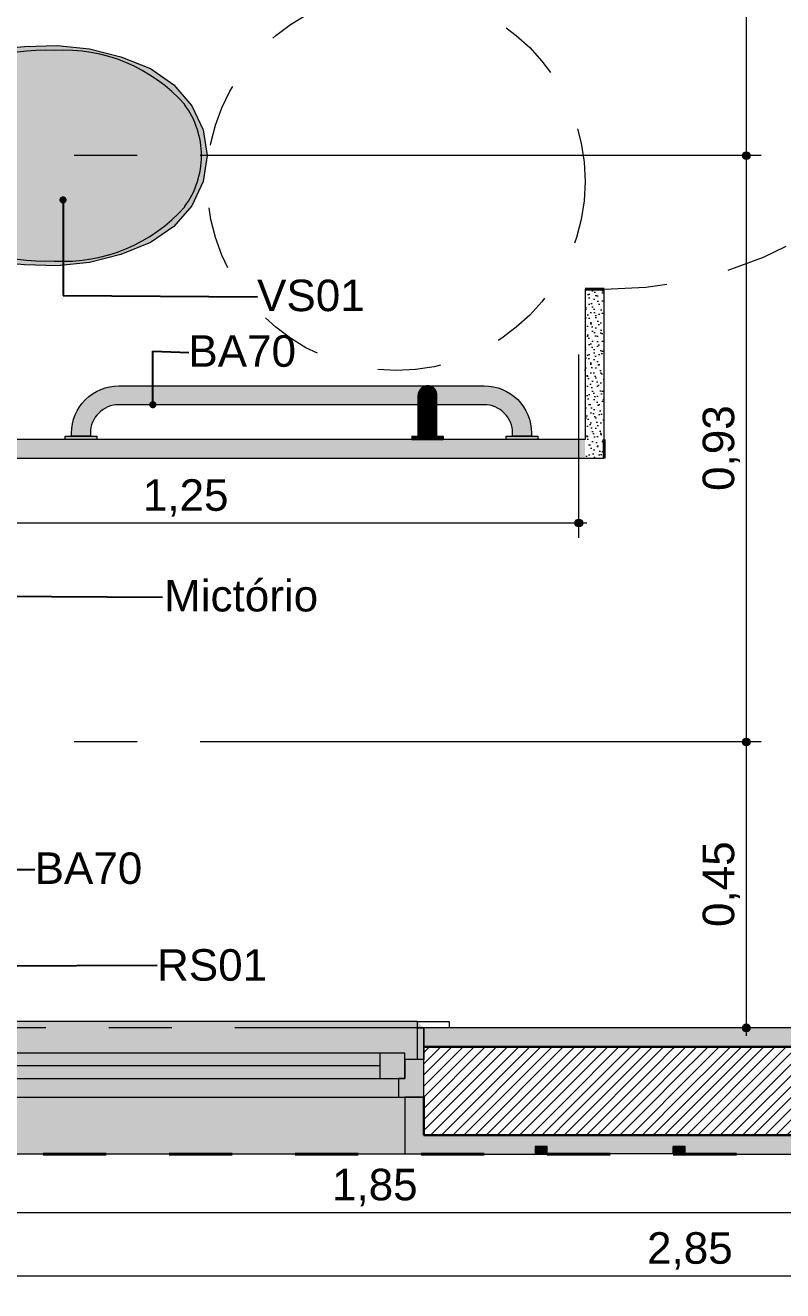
# Model space of a CAD drawing. Header units: metres. Extents: x -1.8 to 75.3, y -2 to 2.8.
# Drawn here: x 21.767 to 22.969, y -2.048 to -0.041 of the extents above; entities that cross this region are included whole.
import ezdxf

# ---------------------------------------------------------------- set-up
doc = ezdxf.new("R2010")
doc.units = ezdxf.units.M
doc.header["$MEASUREMENT"] = 0
doc.linetypes.add('Dashed', pattern=[0.035, 0.0225, -0.0125])
doc.linetypes.add('Hidden Line (2)', pattern=[0.097806, 0.070556, -0.02725])
for name, color, linetype, lineweight in [('0_Caneta_No__1', 7, 'Continuous', 40), ('NOTAS-DETALHAMENTO.EXEC_Caneta_No__1', 7, 'Continuous', 40), ('NOTAS-DETALHAMENTO.EXEC_Caneta_No__241', 7, 'Continuous', 13), ('PAREDE CONSTRUIR_Caneta_No__10', 7, 'Continuous', 5), ('PAREDE CONSTRUIR_Caneta_No__241', 7, 'Continuous', 13), ('PAREDE CONSTRUIR_Caneta_No__255', 255, 'Continuous', 0), ('PAREDE CONSTRUIR_Caneta_No__3', 7, 'Continuous', 30), ('PAREDE CONSTRUIR_Caneta_No__91', 255, 'Continuous', 0), ('PAREDE.ARQ_Caneta_No__1', 7, 'Continuous', 40), ('PAREDE.ARQ_Caneta_No__241', 7, 'Continuous', 13)]:
    doc.layers.add(name, color=color, linetype=linetype, lineweight=lineweight)
for name, color, linetype, lineweight, true_color in [('0_Caneta_No__167', 7, 'Continuous', 0, 0x0035d5), ('0_Caneta_No__25', 7, 'Continuous', 13, 0x982312), ('EIXO HIDRÁULICO - Executivo.EXEC_Caneta_No__167', 7, 'Continuous', 0, 0x0035d5), ('LOUCAS-METAIS.ARQ_Caneta_No__13', 7, 'Continuous', 0, 0xaaaaaa), ('LOUCAS-METAIS.ARQ_Caneta_No__18', 7, 'Continuous', 0, 0xdfdfdf), ('LOUCAS-METAIS.ARQ_Caneta_No__96', 7, 'Continuous', 0, 0xb6b6b6), ('PAREDE CONSTRUIR_Caneta_No__9', 7, 'Continuous', 9, 0x020202), ('PAREDE.ARQ_Caneta_No__97', 7, 'Continuous', 13, 0x6b6b6b)]:
    doc.layers.add(name, color=color, linetype=linetype, lineweight=lineweight, true_color=true_color)
doc.styles.add('GENERATED_STYLE_1', font='arial.ttf')
doc.dimstyles.new('GENERATED_STYLE__3', dxfattribs={"dimtxt": 0.05, "dimasz": 0.02375, "dimexe": 0.18, "dimexo": 0.267183, "dimgap": 0, "dimtad": 1, "dimtih": 1, "dimtoh": 1, "dimzin": 0, "dimdsep": 46, "dimtxsty": 'GENERATED_STYLE_1', "dimblk": 'ARROWHEAD_11', "dimblk1": 'ARROWHEAD_11', "dimblk2": 'ARROWHEAD_11', "dimcen": 0.09, "dimclrd": 256, "dimclre": 256, "dimclrt": 256, "dimadec": 0, "dimazin": 0, "dimtfac": 1, "dimtdec": 4, "dimtmove": 0, "dimatfit": 3, "dimfxl": 0, "dimtolj": 1, "dimtzin": 0, "dimarcsym": 0})
doc.dimstyles.new('GENERATED_STYLE__4', dxfattribs={"dimtxt": 0.18, "dimasz": 0.0228, "dimexe": 0.18, "dimexo": 0.0625, "dimgap": 0, "dimtad": 0, "dimtih": 1, "dimtoh": 1, "dimdec": 4, "dimzin": 0, "dimdsep": 46, "dimcen": 0.09, "dimadec": 0, "dimazin": 0, "dimtfac": 1, "dimtdec": 4, "dimtmove": 0, "dimatfit": 3, "dimldrblk": 'ARROWHEAD_11', "dimfxl": 0, "dimtolj": 1, "dimtzin": 0, "dimarcsym": 0})
doc.dimstyles.new('GENERATED_STYLE__5', dxfattribs={"dimtxt": 0.05, "dimasz": 0.02375, "dimexe": 0.18, "dimexo": 0.803388, "dimgap": 0, "dimtad": 1, "dimzin": 0, "dimdsep": 46, "dimtxsty": 'GENERATED_STYLE_1', "dimblk": 'ARROWHEAD_11', "dimblk1": 'ARROWHEAD_11', "dimblk2": 'ARROWHEAD_11', "dimcen": 0.09, "dimclrd": 256, "dimclre": 256, "dimclrt": 256, "dimadec": 0, "dimazin": 0, "dimtfac": 1, "dimtdec": 4, "dimtmove": 0, "dimatfit": 3, "dimfxl": 0, "dimtolj": 1, "dimtzin": 0, "dimarcsym": 0})
pattern_1 = [(45, (22.770084, 0.220536), (-0.008838835, 0.008838835), [])]
pattern_2 = [(45, (22.770084, 0.245536), (-0.00795495, 0.00795495), [0, -0.0075, 0, -0.01125]), (110, (22.795084, 0.245536), (0.01057154, 0.00384773), [0, -0.0055, 0, -0.0095])]

# ---------------------------------------------------------------- blocks, each defined once
blk = doc.blocks.new('*D113', base_point=(22.7701, 0.2205))
at = {"layer": '0_Caneta_No__25', "linetype": 'Continuous', "lineweight": 13, "true_color": 0x982312}
for points in [[(21.3888, -1.9242), (21.3893, -1.9266), (21.3906, -1.9286), (21.3927, -1.9299), (21.3951, -1.9304), (21.3974, -1.9299), (21.3995, -1.9286), (21.4008, -1.9266), (21.4013, -1.9242), (21.4008, -1.9218), (21.3995, -1.9198), (21.3974, -1.9184), (21.3951, -1.9179), (21.3927, -1.9184), (21.3906, -1.9198), (21.3893, -1.9218)], [(23.2389, -1.9242), (23.2394, -1.9266), (23.2408, -1.9286), (23.2428, -1.9299), (23.2452, -1.9304), (23.2476, -1.9299), (23.2496, -1.9286), (23.251, -1.9266), (23.2514, -1.9242), (23.251, -1.9218), (23.2496, -1.9198), (23.2476, -1.9184), (23.2452, -1.9179), (23.2428, -1.9184), (23.2408, -1.9198), (23.2394, -1.9218)]]:
    blk.add_hatch(color=24, dxfattribs=at).paths.add_polyline_path(points)
at = {"layer": '0_Caneta_No__25', "color": 24, "linetype": 'Continuous', "lineweight": 13, "true_color": 0x982312}
for p, q in [((21.3951, -1.9179), (21.3951, -1.657)), ((23.2452, -1.9179), (23.2452, -1.657)), ((21.3826, -1.9242), (21.3888, -1.9242)), ((21.4013, -1.9242), (23.2389, -1.9242)), ((21.3951, -1.9476), (21.3951, -1.9304)), ((23.2452, -1.9476), (23.2452, -1.9304))]:
    blk.add_line(p, q, dxfattribs=at)
blk.add_circle((21.3951, -1.9242), 0.00625, dxfattribs=at)
at = {"layer": '0_Caneta_No__25', "color": 24, "lineweight": 13, "true_color": 0x982312, "insert": (22.2534, -1.9142), "char_height": 0.05, "attachment_point": 7, "style": 'GENERATED_STYLE_1'}
blk.add_mtext('\\A1;{\\pql;\\fArial|b0|i0|c0|p0;\\W1.000000;1,85}', dxfattribs=at)
blk = doc.blocks.new('ARROWHEAD_11')
at = {"color": 0, "linetype": 'Continuous', "lineweight": 0}
blk.add_line((0, 0), (-1, 0), dxfattribs=at)
at = {"color": 0, "linetype": 'Continuous', "lineweight": 0, "const_width": 0.25, "flags": 128}
blk.add_lwpolyline([(-0.125, 0, 1), (0.125, 0, 1)], format="xyb", close=True, dxfattribs=at)
blk = doc.blocks.new('*D116', base_point=(22.7701, 0.2205))
at = {"layer": '0_Caneta_No__25', "linetype": 'Continuous', "lineweight": 13, "true_color": 0x982312}
for points in [[(21.3888, -2.0248), (21.3893, -2.0272), (21.3906, -2.0292), (21.3927, -2.0306), (21.3951, -2.0311), (21.3974, -2.0306), (21.3995, -2.0292), (21.4008, -2.0272), (21.4013, -2.0248), (21.4008, -2.0224), (21.3995, -2.0204), (21.3974, -2.019), (21.3951, -2.0186), (21.3927, -2.019), (21.3906, -2.0204), (21.3893, -2.0224)], [(24.2389, -2.0248), (24.2393, -2.0272), (24.2407, -2.0292), (24.2427, -2.0306), (24.2451, -2.0311), (24.2475, -2.0306), (24.2495, -2.0292), (24.2509, -2.0272), (24.2514, -2.0248), (24.2509, -2.0224), (24.2495, -2.0204), (24.2475, -2.019), (24.2451, -2.0186), (24.2427, -2.019), (24.2407, -2.0204), (24.2393, -2.0224)]]:
    blk.add_hatch(color=24, dxfattribs=at).paths.add_polyline_path(points)
at = {"layer": '0_Caneta_No__25', "color": 24, "linetype": 'Continuous', "lineweight": 13, "true_color": 0x982312}
for p, q in [((21.3951, -2.0186), (21.3951, -1.7576)), ((24.2451, -2.0186), (24.2451, -1.7576)), ((21.3826, -2.0248), (21.3888, -2.0248)), ((21.4013, -2.0248), (24.2389, -2.0248)), ((24.2514, -2.0248), (24.2576, -2.0248)), ((21.3951, -2.0482), (21.3951, -2.0311)), ((24.2451, -2.0482), (24.2451, -2.0311))]:
    blk.add_line(p, q, dxfattribs=at)
for centre in [(21.3951, -2.0248), (24.2451, -2.0248)]:
    blk.add_circle(centre, 0.00625, dxfattribs=at)
at = {"layer": '0_Caneta_No__25', "color": 24, "lineweight": 13, "true_color": 0x982312, "insert": (22.7534, -2.0148), "char_height": 0.05, "attachment_point": 7, "style": 'GENERATED_STYLE_1'}
blk.add_mtext('\\A1;{\\pql;\\fArial|b0|i0|c0|p0;\\W1.000000;2,85}', dxfattribs=at)
blk = doc.blocks.new('*D117', base_point=(22.7701, 0.2205))
at = {"layer": '0_Caneta_No__25', "linetype": 'Continuous', "lineweight": 13, "true_color": 0x982312}
for points in [[(21.3888, -0.8305), (21.3893, -0.8329), (21.3906, -0.8349), (21.3927, -0.8363), (21.3951, -0.8368), (21.3974, -0.8363), (21.3995, -0.8349), (21.4008, -0.8329), (21.4013, -0.8305), (21.4008, -0.8281), (21.3995, -0.8261), (21.3974, -0.8248), (21.3951, -0.8243), (21.3927, -0.8248), (21.3906, -0.8261), (21.3893, -0.8281)], [(22.6388, -0.8305), (22.6393, -0.8329), (22.6406, -0.8349), (22.6427, -0.8363), (22.6451, -0.8368), (22.6474, -0.8363), (22.6495, -0.8349), (22.6508, -0.8329), (22.6513, -0.8305), (22.6508, -0.8281), (22.6495, -0.8261), (22.6474, -0.8248), (22.6451, -0.8243), (22.6427, -0.8248), (22.6406, -0.8261), (22.6393, -0.8281)]]:
    blk.add_hatch(color=24, dxfattribs=at).paths.add_polyline_path(points)
at = {"layer": '0_Caneta_No__25', "color": 24, "linetype": 'Continuous', "lineweight": 13, "true_color": 0x982312}
for p, q in [((21.3951, -0.8243), (21.3951, -0.5633)), ((22.6451, -0.8243), (22.6451, -0.5633)), ((21.3826, -0.8305), (21.3888, -0.8305)), ((21.3951, -0.854), (21.3951, -0.8368)), ((21.4013, -0.8305), (22.6388, -0.8305)), ((22.6451, -0.854), (22.6451, -0.8368)), ((22.6513, -0.8305), (22.6576, -0.8305))]:
    blk.add_line(p, q, dxfattribs=at)
for centre in [(21.3951, -0.8305), (22.6451, -0.8305)]:
    blk.add_circle(centre, 0.00625, dxfattribs=at)
at = {"layer": '0_Caneta_No__25', "color": 24, "lineweight": 13, "true_color": 0x982312, "insert": (21.9533, -0.8205), "char_height": 0.05, "attachment_point": 7, "style": 'GENERATED_STYLE_1'}
blk.add_mtext('\\A1;{\\pql;\\fArial|b0|i0|c0|p0;\\W1.000000;1,25}', dxfattribs=at)
blk = doc.blocks.new('*D121', base_point=(22.7701, 0.2205))
at = {"layer": '0_Caneta_No__167', "linetype": 'Continuous', "lineweight": 0, "true_color": 0x0035d5}
for points in [[(22.9047, -1.1779), (22.9052, -1.1803), (22.9065, -1.1823), (22.9086, -1.1837), (22.911, -1.1842), (22.9133, -1.1837), (22.9154, -1.1823), (22.9167, -1.1803), (22.9172, -1.1779), (22.9167, -1.1755), (22.9154, -1.1735), (22.9133, -1.1721), (22.911, -1.1717), (22.9086, -1.1721), (22.9065, -1.1735), (22.9052, -1.1755)], [(22.9047, -1.6315), (22.9052, -1.6339), (22.9065, -1.6359), (22.9086, -1.6373), (22.911, -1.6377), (22.9133, -1.6373), (22.9154, -1.6359), (22.9167, -1.6339), (22.9172, -1.6315), (22.9167, -1.6291), (22.9154, -1.6271), (22.9133, -1.6257), (22.911, -1.6252), (22.9086, -1.6257), (22.9065, -1.6271), (22.9052, -1.6291)]]:
    blk.add_hatch(color=162, dxfattribs=at).paths.add_polyline_path(points)
at = {"layer": '0_Caneta_No__167', "color": 162, "linetype": 'Continuous', "lineweight": 0, "true_color": 0x0035d5}
for p, q in [((22.911, -1.6252), (22.911, -1.1842)), ((22.9047, -1.6315), (22.1076, -1.6315)), ((22.911, -1.644), (22.911, -1.6377)), ((22.9344, -1.6315), (22.9172, -1.6315))]:
    blk.add_line(p, q, dxfattribs=at)
blk.add_circle((22.911, -1.6315), 0.00625, dxfattribs=at)
at = {"layer": '0_Caneta_No__167', "color": 162, "lineweight": 0, "true_color": 0x0035d5, "insert": (22.901, -1.4714), "char_height": 0.05, "attachment_point": 7, "rotation": 90, "style": 'GENERATED_STYLE_1'}
blk.add_mtext('\\A1;{\\pql;\\fArial|b0|i0|c0|p0;\\W1.000000;0,45}', dxfattribs=at)
blk = doc.blocks.new('*D122', base_point=(22.7701, 0.2205))
at = {"layer": '0_Caneta_No__167', "linetype": 'Continuous', "lineweight": 0, "true_color": 0x0035d5}
for points in [[(22.9047, -0.2479), (22.9052, -0.2503), (22.9065, -0.2523), (22.9086, -0.2537), (22.911, -0.2542), (22.9133, -0.2537), (22.9154, -0.2523), (22.9167, -0.2503), (22.9172, -0.2479), (22.9167, -0.2455), (22.9154, -0.2435), (22.9133, -0.2421), (22.911, -0.2417), (22.9086, -0.2421), (22.9065, -0.2435), (22.9052, -0.2455)], [(22.9047, -1.1779), (22.9052, -1.1803), (22.9065, -1.1823), (22.9086, -1.1837), (22.911, -1.1842), (22.9133, -1.1837), (22.9154, -1.1823), (22.9167, -1.1803), (22.9172, -1.1779), (22.9167, -1.1755), (22.9154, -1.1735), (22.9133, -1.1721), (22.911, -1.1717), (22.9086, -1.1721), (22.9065, -1.1735), (22.9052, -1.1755)]]:
    blk.add_hatch(color=162, dxfattribs=at).paths.add_polyline_path(points)
at = {"layer": '0_Caneta_No__167', "color": 162, "linetype": 'Continuous', "lineweight": 0, "true_color": 0x0035d5}
for p, q in [((22.9047, -0.2479), (22.1076, -0.2479)), ((22.911, -1.1717), (22.911, -0.2542)), ((22.9344, -0.2479), (22.9172, -0.2479)), ((22.9047, -1.1779), (22.1076, -1.1779)), ((22.9344, -1.1779), (22.9172, -1.1779))]:
    blk.add_line(p, q, dxfattribs=at)
for centre in [(22.911, -0.2479), (22.911, -1.1779)]:
    blk.add_circle(centre, 0.00625, dxfattribs=at)
at = {"layer": '0_Caneta_No__167', "color": 162, "lineweight": 0, "true_color": 0x0035d5, "insert": (22.901, -0.7797), "char_height": 0.05, "attachment_point": 7, "rotation": 90, "style": 'GENERATED_STYLE_1'}
blk.add_mtext('\\A1;{\\pql;\\fArial|b0|i0|c0|p0;\\W1.000000;0,93}', dxfattribs=at)
blk = doc.blocks.new('*D123', base_point=(22.7701, 0.2205))
at = {"layer": '0_Caneta_No__167', "linetype": 'Continuous', "lineweight": 0, "true_color": 0x0035d5}
for points in [[(22.9047, 0.6821), (22.9052, 0.6797), (22.9065, 0.6777), (22.9086, 0.6763), (22.911, 0.6758), (22.9133, 0.6763), (22.9154, 0.6777), (22.9167, 0.6797), (22.9172, 0.6821), (22.9167, 0.6845), (22.9154, 0.6865), (22.9133, 0.6879), (22.911, 0.6883), (22.9086, 0.6879), (22.9065, 0.6865), (22.9052, 0.6845)], [(22.9047, -0.2479), (22.9052, -0.2503), (22.9065, -0.2523), (22.9086, -0.2537), (22.911, -0.2542), (22.9133, -0.2537), (22.9154, -0.2523), (22.9167, -0.2503), (22.9172, -0.2479), (22.9167, -0.2455), (22.9154, -0.2435), (22.9133, -0.2421), (22.911, -0.2417), (22.9086, -0.2421), (22.9065, -0.2435), (22.9052, -0.2455)]]:
    blk.add_hatch(color=162, dxfattribs=at).paths.add_polyline_path(points)
at = {"layer": '0_Caneta_No__167', "color": 162, "linetype": 'Continuous', "lineweight": 0, "true_color": 0x0035d5}
for p, q in [((22.9047, 0.6821), (22.1076, 0.6821)), ((22.911, -0.2417), (22.911, 0.6758)), ((22.9344, 0.6821), (22.9172, 0.6821)), ((22.9047, -0.2479), (22.1076, -0.2479)), ((22.9344, -0.2479), (22.9172, -0.2479))]:
    blk.add_line(p, q, dxfattribs=at)
for centre in [(22.911, 0.6821), (22.911, -0.2479)]:
    blk.add_circle(centre, 0.00625, dxfattribs=at)
at = {"layer": '0_Caneta_No__167', "color": 162, "lineweight": 0, "true_color": 0x0035d5, "insert": (22.901, 0.1503), "char_height": 0.05, "attachment_point": 7, "rotation": 90, "style": 'GENERATED_STYLE_1'}
blk.add_mtext('\\A1;{\\pql;\\fArial|b0|i0|c0|p0;\\W1.000000;0,93}', dxfattribs=at)

msp = doc.modelspace()

# ---------------------------------------------------------------- hatches: boundary and pattern name
at = {"layer": 'LOUCAS-METAIS.ARQ_Caneta_No__18', "linetype": 'Continuous', "lineweight": 0, "true_color": 0xdfdfdf}
for points in [[(21.8685, -0.0785), (21.8171, -0.073), (21.7654, -0.0746), (21.4151, -0.1069), (21.4151, -0.3889), (21.7654, -0.4213), (21.8171, -0.4228), (21.8685, -0.4173), (21.9182, -0.4049), (21.9652, -0.3859), (22.0024, -0.3603), (22.0309, -0.3273), (22.0488, -0.289), (22.0551, -0.2479), (22.0488, -0.2069), (22.0309, -0.1686), (22.0024, -0.1355), (21.9652, -0.1099), (21.9182, -0.0909)], [(21.8401, -0.6929), (21.8701, -0.6929), (21.8701, -0.6879, -0.414214), (21.9151, -0.6429), (22.4951, -0.6429, -0.414214), (22.5401, -0.6879), (22.5401, -0.6929), (22.5701, -0.6929), (22.5701, -0.6879, 0.414214), (22.4951, -0.6129), (21.9151, -0.6129, 0.414214), (21.8401, -0.6879)], [(22.391, -0.6226), (22.391, -0.6242), (22.3922, -0.6219), (22.3922, -0.6202)], [(22.391, -0.629), (22.3922, -0.6269), (22.3922, -0.6219), (22.391, -0.6242)], [(22.3937, -0.6198), (22.3937, -0.6181), (22.3922, -0.6202), (22.3922, -0.6219)], [(22.3922, -0.6269), (22.3937, -0.625), (22.3937, -0.6198), (22.3922, -0.6219)], [(22.3956, -0.618), (22.3956, -0.6163), (22.3937, -0.6181), (22.3937, -0.6198)], [(22.3937, -0.625), (22.3956, -0.6233), (22.3956, -0.618), (22.3937, -0.6198)], [(22.3956, -0.618), (22.3978, -0.6166), (22.3978, -0.6149), (22.3956, -0.6163)], [(22.3956, -0.6233), (22.3978, -0.622), (22.3978, -0.6166), (22.3956, -0.618)], [(22.3956, -0.6319), (22.3978, -0.6307), (22.3978, -0.622), (22.3956, -0.6233)], [(22.4002, -0.6156), (22.4002, -0.6138), (22.3978, -0.6149), (22.3978, -0.6166)], [(22.3978, -0.6166), (22.3978, -0.622), (22.4002, -0.6211), (22.4002, -0.6156)], [(22.3978, -0.622), (22.3978, -0.6307), (22.4002, -0.6299), (22.4002, -0.6211)], [(22.4027, -0.6149), (22.4027, -0.6132), (22.4002, -0.6138), (22.4002, -0.6156)], [(22.4002, -0.6156), (22.4002, -0.6211), (22.4027, -0.6205), (22.4027, -0.6149)], [(22.4002, -0.6211), (22.4002, -0.6299), (22.4027, -0.6294), (22.4027, -0.6205)], [(22.4053, -0.6148), (22.4053, -0.613), (22.4027, -0.6132), (22.4027, -0.6149)], [(22.4027, -0.6149), (22.4027, -0.6205), (22.4053, -0.6203), (22.4053, -0.6148)], [(22.4027, -0.6205), (22.4027, -0.6294), (22.4053, -0.6293), (22.4053, -0.6203)], [(22.4079, -0.615), (22.4079, -0.6132), (22.4053, -0.613), (22.4053, -0.6148)], [(22.4053, -0.6203), (22.4079, -0.6206), (22.4079, -0.615), (22.4053, -0.6148)], [(22.4053, -0.6293), (22.4079, -0.6295), (22.4079, -0.6206), (22.4053, -0.6203)], [(22.4079, -0.615), (22.4104, -0.6157), (22.4104, -0.614), (22.4079, -0.6132)], [(22.4079, -0.6206), (22.4104, -0.6212), (22.4104, -0.6157), (22.4079, -0.615)], [(22.4079, -0.6295), (22.4104, -0.63), (22.4104, -0.6212), (22.4079, -0.6206)], [(22.4128, -0.6169), (22.4128, -0.6151), (22.4104, -0.614), (22.4104, -0.6157)], [(22.4104, -0.6157), (22.4104, -0.6212), (22.4128, -0.6223), (22.4128, -0.6169)], [(22.4104, -0.63), (22.4128, -0.6309), (22.4128, -0.6223), (22.4104, -0.6212)], [(22.4149, -0.6184), (22.4149, -0.6167), (22.4128, -0.6151), (22.4128, -0.6169)], [(22.4128, -0.6169), (22.4128, -0.6223), (22.4149, -0.6237), (22.4149, -0.6184)], [(22.4149, -0.6167), (22.4149, -0.6184), (22.4167, -0.6202), (22.4167, -0.6185)], [(22.4149, -0.6237), (22.4167, -0.6254), (22.4167, -0.6202), (22.4149, -0.6184)], [(22.4182, -0.6223), (22.4182, -0.6207), (22.4167, -0.6185), (22.4167, -0.6202)], [(22.4167, -0.6202), (22.4167, -0.6254), (22.4182, -0.6273), (22.4182, -0.6223)], [(22.4192, -0.6247), (22.4192, -0.6231), (22.4182, -0.6207), (22.4182, -0.6223)], [(22.3903, -0.6267), (22.3903, -0.6251), (22.3901, -0.6277), (22.3901, -0.6292)], [(22.3901, -0.6292), (22.3901, -0.6337), (22.3903, -0.6313), (22.3903, -0.6267)], [(22.3903, -0.6388), (22.3903, -0.6313), (22.3901, -0.6337), (22.3901, -0.6409)], [(22.3903, -0.6488), (22.3903, -0.6388), (22.3901, -0.6409), (22.3901, -0.6504)], [(22.391, -0.6242), (22.391, -0.6226), (22.3903, -0.6251), (22.3903, -0.6267)], [(22.3903, -0.6313), (22.391, -0.629), (22.391, -0.6242), (22.3903, -0.6267)], [(22.3903, -0.6388), (22.391, -0.6368), (22.391, -0.629), (22.3903, -0.6313)], [(22.391, -0.6472), (22.391, -0.6368), (22.3903, -0.6388), (22.3903, -0.6488)], [(22.391, -0.6368), (22.3922, -0.635), (22.3922, -0.6269), (22.391, -0.629)], [(22.391, -0.6472), (22.3922, -0.6457), (22.3922, -0.635), (22.391, -0.6368)], [(22.3922, -0.6269), (22.3922, -0.635), (22.3937, -0.6333), (22.3937, -0.625)], [(22.3922, -0.6457), (22.3937, -0.6444), (22.3937, -0.6333), (22.3922, -0.635)], [(22.3937, -0.6333), (22.3956, -0.6319), (22.3956, -0.6233), (22.3937, -0.625)], [(22.3937, -0.6333), (22.3937, -0.6444), (22.3956, -0.6433), (22.3956, -0.6319)], [(22.3956, -0.6433), (22.3978, -0.6423), (22.3978, -0.6307), (22.3956, -0.6319)], [(22.3978, -0.6423), (22.4002, -0.6417), (22.4002, -0.6299), (22.3978, -0.6307)], [(22.3978, -0.6562), (22.4002, -0.6557), (22.4002, -0.6417), (22.3978, -0.6423)], [(22.4002, -0.6417), (22.4027, -0.6413), (22.4027, -0.6294), (22.4002, -0.6299)], [(22.4002, -0.6417), (22.4002, -0.6557), (22.4027, -0.6555), (22.4027, -0.6413)], [(22.4027, -0.6294), (22.4027, -0.6413), (22.4053, -0.6412), (22.4053, -0.6293)], [(22.4027, -0.6555), (22.4053, -0.6554), (22.4053, -0.6412), (22.4027, -0.6413)], [(22.4053, -0.6293), (22.4053, -0.6412), (22.4079, -0.6413), (22.4079, -0.6295)], [(22.4053, -0.6554), (22.4079, -0.6555), (22.4079, -0.6413), (22.4053, -0.6412)], [(22.4079, -0.6413), (22.4104, -0.6418), (22.4104, -0.63), (22.4079, -0.6295)], [(22.4079, -0.6555), (22.4104, -0.6558), (22.4104, -0.6418), (22.4079, -0.6413)], [(22.4104, -0.6418), (22.4128, -0.6425), (22.4128, -0.6309), (22.4104, -0.63)], [(22.4104, -0.6558), (22.4128, -0.6563), (22.4128, -0.6425), (22.4104, -0.6418)], [(22.4128, -0.6223), (22.4128, -0.6309), (22.4149, -0.6322), (22.4149, -0.6237)], [(22.4128, -0.6425), (22.4149, -0.6435), (22.4149, -0.6322), (22.4128, -0.6309)], [(22.4149, -0.6322), (22.4167, -0.6336), (22.4167, -0.6254), (22.4149, -0.6237)], [(22.4149, -0.6322), (22.4149, -0.6435), (22.4167, -0.6446), (22.4167, -0.6336)], [(22.4167, -0.6254), (22.4167, -0.6336), (22.4182, -0.6353), (22.4182, -0.6273)], [(22.4167, -0.6446), (22.4182, -0.646), (22.4182, -0.6353), (22.4167, -0.6336)], [(22.4182, -0.6273), (22.4192, -0.6295), (22.4192, -0.6247), (22.4182, -0.6223)], [(22.4182, -0.6353), (22.4192, -0.6372), (22.4192, -0.6295), (22.4182, -0.6273)], [(22.4182, -0.6353), (22.4182, -0.646), (22.4192, -0.6475), (22.4192, -0.6372)], [(22.4192, -0.6231), (22.4192, -0.6247), (22.4199, -0.6272), (22.4199, -0.6256)], [(22.4192, -0.6295), (22.4199, -0.6318), (22.4199, -0.6272), (22.4192, -0.6247)], [(22.4192, -0.6372), (22.4199, -0.6392), (22.4199, -0.6318), (22.4192, -0.6295)], [(22.4192, -0.6475), (22.4199, -0.6491), (22.4199, -0.6392), (22.4192, -0.6372)], [(22.42, -0.6297), (22.42, -0.6282), (22.4199, -0.6256), (22.4199, -0.6272)], [(22.4199, -0.6318), (22.42, -0.6342), (22.42, -0.6297), (22.4199, -0.6272)], [(22.42, -0.6413), (22.42, -0.6342), (22.4199, -0.6318), (22.4199, -0.6392)], [(22.42, -0.6507), (22.42, -0.6413), (22.4199, -0.6392), (22.4199, -0.6491)], [(22.3901, -0.6504), (22.3901, -0.6618), (22.3903, -0.6607), (22.3903, -0.6488)], [(22.3903, -0.674), (22.3903, -0.6607), (22.3901, -0.6618), (22.3901, -0.6746)], [(22.391, -0.6596), (22.391, -0.6472), (22.3903, -0.6488), (22.3903, -0.6607)], [(22.3903, -0.674), (22.391, -0.6734), (22.391, -0.6596), (22.3903, -0.6607)], [(22.391, -0.6472), (22.391, -0.6596), (22.3922, -0.6586), (22.3922, -0.6457)], [(22.391, -0.6734), (22.3922, -0.6729), (22.3922, -0.6586), (22.391, -0.6596)], [(22.3922, -0.6586), (22.3937, -0.6576), (22.3937, -0.6444), (22.3922, -0.6457)], [(22.3922, -0.6729), (22.3937, -0.6724), (22.3937, -0.6576), (22.3922, -0.6586)], [(22.3937, -0.6576), (22.3956, -0.6569), (22.3956, -0.6433), (22.3937, -0.6444)], [(22.3956, -0.672), (22.3956, -0.6569), (22.3937, -0.6576), (22.3937, -0.6724)], [(22.3956, -0.6569), (22.3978, -0.6562), (22.3978, -0.6423), (22.3956, -0.6433)], [(22.3956, -0.6569), (22.3956, -0.672), (22.3978, -0.6717), (22.3978, -0.6562)], [(22.4002, -0.6714), (22.4002, -0.6557), (22.3978, -0.6562), (22.3978, -0.6717)], [(22.4027, -0.6713), (22.4027, -0.6555), (22.4002, -0.6557), (22.4002, -0.6714)], [(22.4053, -0.6713), (22.4053, -0.6554), (22.4027, -0.6555), (22.4027, -0.6713)], [(22.4079, -0.6713), (22.4079, -0.6555), (22.4053, -0.6554), (22.4053, -0.6713)], [(22.4079, -0.6555), (22.4079, -0.6713), (22.4104, -0.6715), (22.4104, -0.6558)], [(22.4128, -0.6717), (22.4128, -0.6563), (22.4104, -0.6558), (22.4104, -0.6715)], [(22.4128, -0.6563), (22.4149, -0.657), (22.4149, -0.6435), (22.4128, -0.6425)], [(22.4149, -0.6721), (22.4149, -0.657), (22.4128, -0.6563), (22.4128, -0.6717)], [(22.4149, -0.657), (22.4167, -0.6578), (22.4167, -0.6446), (22.4149, -0.6435)], [(22.4149, -0.6721), (22.4167, -0.6725), (22.4167, -0.6578), (22.4149, -0.657)], [(22.4167, -0.6578), (22.4182, -0.6588), (22.4182, -0.646), (22.4167, -0.6446)], [(22.4167, -0.6725), (22.4182, -0.673), (22.4182, -0.6588), (22.4167, -0.6578)], [(22.4192, -0.6598), (22.4192, -0.6475), (22.4182, -0.646), (22.4182, -0.6588)], [(22.4182, -0.673), (22.4192, -0.6735), (22.4192, -0.6598), (22.4182, -0.6588)], [(22.4192, -0.6475), (22.4192, -0.6598), (22.4199, -0.6609), (22.4199, -0.6491)], [(22.4192, -0.6735), (22.4199, -0.6741), (22.4199, -0.6609), (22.4192, -0.6598)], [(22.4199, -0.6609), (22.42, -0.6621), (22.42, -0.6507), (22.4199, -0.6491)], [(22.42, -0.6747), (22.42, -0.6621), (22.4199, -0.6609), (22.4199, -0.6741)], [(22.3901, -0.688), (22.3903, -0.6878), (22.3903, -0.674), (22.3901, -0.6746)], [(22.3903, -0.6878), (22.391, -0.6877), (22.391, -0.6734), (22.3903, -0.674)], [(22.391, -0.6734), (22.391, -0.6877), (22.3922, -0.6875), (22.3922, -0.6729)], [(22.3937, -0.6874), (22.3937, -0.6724), (22.3922, -0.6729), (22.3922, -0.6875)], [(22.3956, -0.6873), (22.3956, -0.672), (22.3937, -0.6724), (22.3937, -0.6874)], [(22.3956, -0.6873), (22.3978, -0.6872), (22.3978, -0.6717), (22.3956, -0.672)], [(22.4002, -0.6872), (22.4002, -0.6714), (22.3978, -0.6717), (22.3978, -0.6872)], [(22.4027, -0.6871), (22.4027, -0.6713), (22.4002, -0.6714), (22.4002, -0.6872)], [(22.4053, -0.6871), (22.4053, -0.6713), (22.4027, -0.6713), (22.4027, -0.6871)], [(22.4079, -0.6871), (22.4079, -0.6713), (22.4053, -0.6713), (22.4053, -0.6871)], [(22.4079, -0.6713), (22.4079, -0.6871), (22.4104, -0.6872), (22.4104, -0.6715)], [(22.4128, -0.6873), (22.4128, -0.6717), (22.4104, -0.6715), (22.4104, -0.6872)], [(22.4149, -0.6873), (22.4149, -0.6721), (22.4128, -0.6717), (22.4128, -0.6873)], [(22.4149, -0.6873), (22.4167, -0.6874), (22.4167, -0.6725), (22.4149, -0.6721)], [(22.4182, -0.6876), (22.4182, -0.673), (22.4167, -0.6725), (22.4167, -0.6874)], [(22.4192, -0.6877), (22.4192, -0.6735), (22.4182, -0.673), (22.4182, -0.6876)], [(22.4192, -0.6877), (22.4199, -0.6878), (22.4199, -0.6741), (22.4192, -0.6735)], [(22.4199, -0.6878), (22.42, -0.688), (22.42, -0.6747), (22.4199, -0.6741)], [(21.8301, -0.6979), (21.8801, -0.6979), (21.8801, -0.6929), (21.8301, -0.6929)], [(22.3801, -0.698), (22.3807, -0.698), (22.3807, -0.693), (22.3801, -0.693)], [(22.3807, -0.693), (22.3807, -0.698), (22.3834, -0.698), (22.3834, -0.693)], [(22.3834, -0.693), (22.3834, -0.698), (22.388, -0.698), (22.388, -0.693)], [(22.388, -0.698), (22.3942, -0.698), (22.3942, -0.693), (22.388, -0.693)], [(22.3901, -0.688), (22.3901, -0.693), (22.3903, -0.693), (22.3903, -0.6878)], [(22.3903, -0.693), (22.391, -0.693), (22.391, -0.6877), (22.3903, -0.6878)], [(22.391, -0.6877), (22.391, -0.693), (22.3922, -0.693), (22.3922, -0.6875)], [(22.3922, -0.693), (22.3937, -0.693), (22.3937, -0.6874), (22.3922, -0.6875)], [(22.3937, -0.693), (22.3956, -0.693), (22.3956, -0.6873), (22.3937, -0.6874)], [(22.3942, -0.693), (22.3942, -0.698), (22.4013, -0.698), (22.4013, -0.693)], [(22.3956, -0.6873), (22.3956, -0.693), (22.3978, -0.693), (22.3978, -0.6872)], [(22.3978, -0.693), (22.4002, -0.693), (22.4002, -0.6872), (22.3978, -0.6872)], [(22.4002, -0.693), (22.4027, -0.693), (22.4027, -0.6871), (22.4002, -0.6872)], [(22.4013, -0.698), (22.4088, -0.698), (22.4088, -0.693), (22.4013, -0.693)], [(22.4027, -0.693), (22.4053, -0.693), (22.4053, -0.6871), (22.4027, -0.6871)], [(22.4053, -0.693), (22.4079, -0.693), (22.4079, -0.6871), (22.4053, -0.6871)], [(22.4079, -0.6871), (22.4079, -0.693), (22.4104, -0.693), (22.4104, -0.6872)], [(22.4088, -0.693), (22.4088, -0.698), (22.4159, -0.698), (22.4159, -0.693)], [(22.4104, -0.693), (22.4128, -0.693), (22.4128, -0.6873), (22.4104, -0.6872)], [(22.4128, -0.693), (22.4149, -0.693), (22.4149, -0.6873), (22.4128, -0.6873)], [(22.4149, -0.693), (22.4167, -0.693), (22.4167, -0.6874), (22.4149, -0.6873)], [(22.4159, -0.698), (22.4221, -0.698), (22.4221, -0.693), (22.4159, -0.693)], [(22.4167, -0.693), (22.4182, -0.693), (22.4182, -0.6876), (22.4167, -0.6874)], [(22.4182, -0.693), (22.4192, -0.693), (22.4192, -0.6877), (22.4182, -0.6876)], [(22.4192, -0.693), (22.4199, -0.693), (22.4199, -0.6878), (22.4192, -0.6877)], [(22.42, -0.693), (22.42, -0.688), (22.4199, -0.6878), (22.4199, -0.693)], [(22.4221, -0.693), (22.4221, -0.698), (22.4267, -0.698), (22.4267, -0.693)], [(22.4267, -0.693), (22.4267, -0.698), (22.4294, -0.698), (22.4294, -0.693)], [(22.4294, -0.698), (22.43, -0.698), (22.43, -0.693), (22.4294, -0.693)], [(22.5301, -0.6979), (22.5801, -0.6979), (22.5801, -0.6929), (22.5301, -0.6929)]]:
    msp.add_hatch(color=254, dxfattribs=at).paths.add_polyline_path(points)
at = {"layer": 'PAREDE CONSTRUIR_Caneta_No__241', "linetype": 'Continuous', "lineweight": 13}
h = msp.add_hatch(dxfattribs=at)
h.set_pattern_fill('common_brick_0006', style=0, pattern_type=2)
h.set_pattern_definition(pattern_1)
h.paths.add_polyline_path([(22.3992, -1.6815), (22.3992, -1.7415), (22.3992, -1.8015), (22.6251, -1.8015), (22.6251, -1.6615), (22.3992, -1.6615)])
h = msp.add_hatch(dxfattribs=at)
h.set_pattern_fill('common_brick_0006', style=0, pattern_type=2)
h.set_pattern_definition(pattern_1)
h.paths.add_polyline_path([(22.6251, -1.6615), (22.6251, -1.8015), (22.7651, -1.6615)])
h = msp.add_hatch(dxfattribs=at)
h.set_pattern_fill('common_brick_0006', style=0, pattern_type=2)
h.set_pattern_definition(pattern_1)
h.paths.add_polyline_path([(22.6251, -1.8014), (22.7651, -1.8014), (22.7651, -1.6615)])
h = msp.add_hatch(dxfattribs=at)
h.set_pattern_fill('common_brick_0006', style=0, pattern_type=2)
h.set_pattern_definition(pattern_1)
h.paths.add_polyline_path([(22.7951, -1.8015), (22.7951, -1.6615), (22.7651, -1.6615), (22.7651, -1.8015)])
h = msp.add_hatch(dxfattribs=at)
h.set_pattern_fill('common_brick_0006', style=0, pattern_type=2)
h.set_pattern_definition(pattern_1)
h.paths.add_polyline_path([(22.7951, -1.8015), (23.2152, -1.8015), (23.2152, -1.6615), (22.7951, -1.6615)])
at = {"layer": 'PAREDE CONSTRUIR_Caneta_No__255', "linetype": 'Continuous', "lineweight": 0}
for points in [[(22.3992, -1.6815), (22.3992, -1.6315), (22.3892, -1.6215), (21.6092, -1.6215), (21.5992, -1.6315), (21.5992, -1.6815)], [(21.6692, -1.6715), (21.6692, -1.7115), (21.6392, -1.7115), (21.6392, -1.7415), (22.3592, -1.7415), (22.3592, -1.7115), (22.3292, -1.7115), (22.3292, -1.6715)], [(21.6692, -1.7115), (22.3292, -1.7115), (22.3292, -1.6715), (21.6692, -1.6715)], [(22.3692, -1.6715), (22.3292, -1.6715), (22.3292, -1.7115), (22.3692, -1.7115)], [(22.3992, -1.6815), (22.3692, -1.6815), (22.3692, -1.7115), (22.3592, -1.7115), (22.3592, -1.7415), (22.3992, -1.7415)], [(21.6292, -1.8315), (22.3692, -1.8315), (22.3692, -1.7415), (21.6292, -1.7415)], [(22.5761, -1.8315), (22.5951, -1.8315), (22.5951, -1.8194), (22.5761, -1.8194)], [(22.7951, -1.8315), (22.8141, -1.8315), (22.8141, -1.8194), (22.7951, -1.8194)], [(22.5951, -1.8314), (22.5951, -1.8315), (22.7951, -1.8315), (22.7951, -1.8314)]]:
    msp.add_hatch(color=255, dxfattribs=at).paths.add_polyline_path(points)
at = {"layer": 'PAREDE CONSTRUIR_Caneta_No__91', "linetype": 'Continuous', "lineweight": 0}
for points in [[(22.7651, -1.6315), (22.3992, -1.6315), (22.3992, -1.6615), (22.7651, -1.6615)], [(22.7651, -1.6315), (22.7651, -1.6615), (22.7951, -1.6315)], [(22.7651, -1.6615), (22.7951, -1.6615), (22.7951, -1.6315)], [(22.7951, -1.6315), (22.7951, -1.6615), (23.2452, -1.6615), (23.2452, -1.6315)], [(22.3692, -1.8315), (22.3992, -1.8315), (22.3992, -1.8015), (22.3992, -1.7415), (22.3692, -1.7415)], [(22.3992, -1.8315), (22.5951, -1.8315), (22.5951, -1.8015), (22.3992, -1.8015)], [(22.6251, -1.8014), (22.5951, -1.8314), (22.7651, -1.8314), (22.7651, -1.8014)], [(22.6251, -1.8015), (22.5951, -1.8015), (22.5951, -1.8315)], [(22.7651, -1.8314), (22.7951, -1.8314), (22.7951, -1.8015), (22.7651, -1.8015)], [(22.7951, -1.8015), (22.7951, -1.8315), (23.2452, -1.8315), (23.2152, -1.8015)]]:
    msp.add_hatch(color=255, dxfattribs=at).paths.add_polyline_path(points)
at = {"layer": 'PAREDE.ARQ_Caneta_No__97', "linetype": 'Continuous', "lineweight": 13, "true_color": 0x6b6b6b}
h = msp.add_hatch(dxfattribs=at)
h.set_pattern_fill('cut_stone_0006', color=251, style=0, pattern_type=2)
h.set_pattern_definition(pattern_2)
h.paths.add_polyline_path([(22.6551, -0.6979), (22.6851, -0.6979), (22.6851, -0.4599), (22.6551, -0.4599)])
h = msp.add_hatch(dxfattribs=at)
h.set_pattern_fill('cut_stone_0006', color=251, style=0, pattern_type=2)
h.set_pattern_definition(pattern_2)
h.paths.add_polyline_path([(22.6551, -0.6979), (21.3951, -0.6979), (21.3951, -0.7279), (22.6551, -0.7279)])
h = msp.add_hatch(dxfattribs=at)
h.set_pattern_fill('cut_stone_0006', color=251, style=0, pattern_type=2)
h.set_pattern_definition(pattern_2)
h.paths.add_polyline_path([(22.6851, -0.6979), (22.6551, -0.6979), (22.6851, -0.7279)])
h = msp.add_hatch(dxfattribs=at)
h.set_pattern_fill('cut_stone_0006', color=251, style=0, pattern_type=2)
h.set_pattern_definition(pattern_2)
h.paths.add_polyline_path([(22.6551, -0.6979), (22.6551, -0.7279), (22.6851, -0.7279)])

# ---------------------------------------------------------------- linework, layer by layer
at = {"layer": '0_Caneta_No__1', "color": 7, "linetype": 'Dashed', "lineweight": 40}
msp.add_lwpolyline([(21.1951, -1.8315), (24.3451, -1.8315), (24.3451, 2.2726), (21.1951, 2.2726)], close=True, dxfattribs=at)
at = {"layer": 'EIXO HIDRÁULICO - Executivo.EXEC_Caneta_No__167', "color": 162, "linetype": 'Dashed', "lineweight": 0, "true_color": 0x0035d5}
for p, q in [((22.3445, -0.2479), (21.3951, -0.2479)), ((22.3445, -1.1779), (21.3951, -1.1779))]:
    msp.add_line(p, q, dxfattribs=at)
at = {"layer": 'LOUCAS-METAIS.ARQ_Caneta_No__13', "color": 253, "linetype": 'Continuous', "lineweight": 0, "true_color": 0xaaaaaa}
msp.add_lwpolyline([(21.8685, -0.0785), (21.9182, -0.0909), (21.9652, -0.1099), (22.0024, -0.1355), (22.0309, -0.1686), (22.0488, -0.2069), (22.0551, -0.2479), (22.0488, -0.289), (22.0309, -0.3273), (22.0024, -0.3603), (21.9652, -0.3859), (21.9182, -0.4049), (21.8685, -0.4173), (21.8171, -0.4228), (21.7654, -0.4213), (21.4151, -0.3889), (21.4151, -0.1069), (21.7654, -0.0746), (21.8171, -0.073)], close=True, dxfattribs=at)
for centre, major_axis, start_param, end_param in [((21.803, -0.506), (-0.4255, 0), 4.688773, 5.241794), ((21.8274, -0.3374), (-0.2571, 0), 3.867532, 4.76812), ((21.9078, -0.2487), (-0.1386, 0), 3.147453, 3.774097), ((21.9078, -0.2471), (-0.1386, 0), 2.509088, 3.135732), ((21.8274, -0.1585), (-0.2571, 0), 1.515069, 2.415657), ((21.803, 0.0102), (-0.4255, 0), 1.041394, 1.594414)]:
    msp.add_ellipse(centre, major_axis=major_axis, ratio=0.999377, start_param=start_param, end_param=end_param, dxfattribs=at)
at = {"layer": 'LOUCAS-METAIS.ARQ_Caneta_No__96', "color": 253, "linetype": 'Continuous', "lineweight": 0, "true_color": 0xb6b6b6}
for p, q in [((22.3922, -0.6202), (22.391, -0.6226)), ((22.3937, -0.6181), (22.3922, -0.6202)), ((22.3956, -0.6163), (22.3937, -0.6181)), ((22.3978, -0.6149), (22.3956, -0.6163)), ((22.4002, -0.6138), (22.3978, -0.6149)), ((22.4027, -0.6132), (22.4002, -0.6138)), ((22.4053, -0.613), (22.4027, -0.6132)), ((22.4079, -0.6132), (22.4053, -0.613)), ((22.4104, -0.614), (22.4079, -0.6132)), ((22.4128, -0.6151), (22.4104, -0.614)), ((22.4149, -0.6167), (22.4128, -0.6151)), ((22.4167, -0.6185), (22.4149, -0.6167)), ((22.4182, -0.6207), (22.4167, -0.6185)), ((22.4192, -0.6231), (22.4182, -0.6207)), ((22.3903, -0.6251), (22.3901, -0.6277)), ((22.3901, -0.6292), (22.3901, -0.6277)), ((22.3901, -0.6337), (22.3901, -0.6292)), ((22.3901, -0.6409), (22.3901, -0.6337)), ((22.3901, -0.6504), (22.3901, -0.6409)), ((22.391, -0.6226), (22.3903, -0.6251)), ((22.4199, -0.6256), (22.4192, -0.6231)), ((22.42, -0.6282), (22.4199, -0.6256)), ((22.42, -0.6297), (22.42, -0.6282)), ((22.42, -0.6342), (22.42, -0.6297)), ((22.42, -0.6413), (22.42, -0.6342)), ((22.42, -0.6507), (22.42, -0.6413)), ((22.3901, -0.6618), (22.3901, -0.6504)), ((22.3901, -0.6746), (22.3901, -0.6618)), ((22.42, -0.6621), (22.42, -0.6507)), ((22.42, -0.6747), (22.42, -0.6621)), ((22.3901, -0.688), (22.3901, -0.6746)), ((22.42, -0.688), (22.42, -0.6747)), ((22.3801, -0.693), (22.3807, -0.693)), ((22.3801, -0.693), (22.3801, -0.698)), ((22.3801, -0.698), (22.3807, -0.698)), ((22.3807, -0.693), (22.3834, -0.693)), ((22.3807, -0.698), (22.3834, -0.698)), ((22.3834, -0.693), (22.388, -0.693)), ((22.3834, -0.698), (22.388, -0.698)), ((22.388, -0.693), (22.3942, -0.693)), ((22.388, -0.698), (22.3942, -0.698)), ((22.3901, -0.693), (22.3901, -0.688)), ((22.3942, -0.693), (22.4013, -0.693)), ((22.3942, -0.698), (22.4013, -0.698)), ((22.4013, -0.693), (22.4088, -0.693)), ((22.4013, -0.698), (22.4088, -0.698)), ((22.4088, -0.693), (22.4159, -0.693)), ((22.4088, -0.698), (22.4159, -0.698)), ((22.4159, -0.693), (22.4221, -0.693)), ((22.4159, -0.698), (22.4221, -0.698)), ((22.42, -0.693), (22.42, -0.688)), ((22.4221, -0.693), (22.4267, -0.693)), ((22.4221, -0.698), (22.4267, -0.698)), ((22.4267, -0.693), (22.4294, -0.693)), ((22.4267, -0.698), (22.4294, -0.698)), ((22.4294, -0.693), (22.43, -0.693)), ((22.4294, -0.698), (22.43, -0.698)), ((22.43, -0.693), (22.43, -0.698))]:
    msp.add_line(p, q, dxfattribs=at)
msp.add_lwpolyline([(21.8401, -0.6929), (21.8401, -0.6879, -0.414214), (21.9151, -0.6129), (22.4951, -0.6129, -0.414214), (22.5701, -0.6879), (22.5701, -0.6929), (22.5401, -0.6929), (22.5401, -0.6879, 0.414214), (22.4951, -0.6429), (21.9151, -0.6429, 0.414214), (21.8701, -0.6879), (21.8701, -0.6929)], format="xyb", close=True, dxfattribs=at)
for points in [[(21.8301, -0.6979), (21.8301, -0.6929), (21.8801, -0.6929), (21.8801, -0.6979)], [(22.5301, -0.6979), (22.5301, -0.6929), (22.5801, -0.6929), (22.5801, -0.6979)]]:
    msp.add_lwpolyline(points, close=True, dxfattribs=at)
at = {"layer": 'LOUCAS-METAIS.ARQ_Caneta_No__96', "color": 253, "linetype": 'Hidden Line (2)', "lineweight": 0, "true_color": 0xb6b6b6}
msp.add_circle((22.3551, -0.2887), 0.3, dxfattribs=at)
at = {"layer": 'PAREDE CONSTRUIR_Caneta_No__10', "color": 7, "linetype": 'Continuous', "lineweight": 5}
for p, q in [((22.3892, -1.6215), (22.4392, -1.6215)), ((22.3892, -1.6315), (22.3892, -1.6215)), ((22.4392, -1.6215), (22.4392, -1.6315)), ((22.3892, -1.6815), (22.3892, -1.6315)), ((22.3892, -1.6315), (22.3992, -1.6315)), ((22.4392, -1.6315), (22.3892, -1.6315)), ((22.3992, -1.6315), (22.3992, -1.6815)), ((22.3992, -1.6815), (22.3892, -1.6815))]:
    msp.add_line(p, q, dxfattribs=at)
at = {"layer": 'PAREDE CONSTRUIR_Caneta_No__241', "color": 7, "linetype": 'Continuous', "lineweight": 13}
for p, q in [((22.4392, -1.6315), (22.3992, -1.6315)), ((22.3992, -1.6615), (22.3992, -1.6315)), ((22.3992, -1.6615), (22.3992, -1.6315)), ((22.4392, -1.6315), (22.3992, -1.6315)), ((22.3992, -1.6815), (22.3992, -1.6615)), ((22.3992, -1.6815), (22.3992, -1.6615)), ((22.3992, -1.7415), (22.3992, -1.6815)), ((22.3992, -1.7415), (22.3992, -1.6815)), ((22.3692, -1.7415), (22.3692, -1.8315)), ((22.3992, -1.7415), (22.3692, -1.7415)), ((22.3692, -1.7415), (22.3692, -1.8315)), ((22.5951, -1.8314), (22.5951, -1.8194)), ((22.5951, -1.8314), (22.5951, -1.8194)), ((22.5951, -1.8314), (22.5951, -1.8194)), ((22.7951, -1.8314), (22.7951, -1.8194)), ((22.7951, -1.8314), (22.7951, -1.8194)), ((22.7951, -1.8314), (22.7951, -1.8194)), ((22.3992, -1.8315), (22.3692, -1.8315)), ((22.3992, -1.8315), (22.3692, -1.8315)), ((22.6251, -1.8314), (22.5951, -1.8314)), ((22.6251, -1.8314), (22.5951, -1.8314)), ((22.6251, -1.8314), (22.5951, -1.8314)), ((22.6251, -1.8314), (22.5951, -1.8314)), ((22.6251, -1.8314), (22.5951, -1.8314)), ((22.6251, -1.8314), (22.5951, -1.8314)), ((22.7651, -1.8314), (22.6251, -1.8314)), ((22.7651, -1.8314), (22.6251, -1.8314)), ((22.7651, -1.8314), (22.6251, -1.8314)), ((22.7651, -1.8314), (22.6251, -1.8314)), ((22.7651, -1.8314), (22.6251, -1.8314)), ((22.7651, -1.8314), (22.6251, -1.8314)), ((22.7951, -1.8314), (22.7651, -1.8314)), ((22.7951, -1.8314), (22.7651, -1.8314)), ((22.7951, -1.8314), (22.7651, -1.8314))]:
    msp.add_line(p, q, dxfattribs=at)
for points in [[(22.7651, -1.6315), (22.3992, -1.6315)], [(22.7951, -1.6315), (22.7651, -1.6315)], [(23.2452, -1.6315), (22.7951, -1.6315)], [(22.3992, -1.8315), (22.5951, -1.8315)], [(22.7951, -1.8315), (23.2452, -1.8315)]]:
    msp.add_lwpolyline(points, dxfattribs=at)
at = {"layer": 'PAREDE CONSTRUIR_Caneta_No__3', "color": 7, "linetype": 'Continuous', "lineweight": 30}
for p, q in [((22.6251, -1.6615), (22.3992, -1.6615)), ((22.7651, -1.6615), (22.6251, -1.6615)), ((22.7651, -1.6615), (22.6251, -1.6615)), ((22.7951, -1.6615), (22.7651, -1.6615)), ((22.7951, -1.6615), (22.7651, -1.6615)), ((23.2152, -1.6615), (22.7951, -1.6615)), ((22.3992, -1.8015), (22.3992, -1.7415)), ((22.3992, -1.8015), (22.5951, -1.8015)), ((22.6251, -1.8015), (22.5951, -1.8015)), ((22.6251, -1.8015), (22.5951, -1.8015)), ((22.6251, -1.8014), (22.7651, -1.8014)), ((22.7651, -1.8015), (22.7951, -1.8015)), ((22.7651, -1.8015), (22.7951, -1.8015)), ((22.7951, -1.8015), (23.2152, -1.8015))]:
    msp.add_line(p, q, dxfattribs=at)
at = {"layer": 'PAREDE CONSTRUIR_Caneta_No__9', "color": 18, "linetype": 'Continuous', "lineweight": 9, "true_color": 0x020202}
for p, q in [((22.3892, -1.6215), (21.6092, -1.6215)), ((22.3292, -1.6715), (21.6692, -1.6715)), ((22.3292, -1.6715), (21.6692, -1.6715)), ((22.3692, -1.6715), (22.3292, -1.6715)), ((22.3292, -1.6715), (22.3292, -1.7115)), ((22.3692, -1.7115), (22.3692, -1.6715)), ((22.3992, -1.6815), (22.3692, -1.6815)), ((22.3692, -1.6815), (22.3692, -1.7115)), ((22.3292, -1.6915), (21.6692, -1.6915)), ((21.6692, -1.7115), (22.3292, -1.7115)), ((22.3292, -1.7115), (22.3692, -1.7115)), ((22.3692, -1.7115), (22.3592, -1.7115)), ((22.3592, -1.7115), (22.3592, -1.7415)), ((21.6392, -1.7415), (22.3592, -1.7415)), ((22.3592, -1.7415), (22.3992, -1.7415)), ((22.5951, -1.8194), (22.5761, -1.8194)), ((22.5761, -1.8194), (22.5761, -1.8315)), ((22.5951, -1.8315), (22.5951, -1.8194)), ((22.8141, -1.8194), (22.7951, -1.8194)), ((22.7951, -1.8194), (22.7951, -1.8315)), ((22.8141, -1.8315), (22.8141, -1.8194)), ((22.3692, -1.8315), (21.6292, -1.8315)), ((22.7951, -1.8314), (22.5951, -1.8314)), ((22.5951, -1.8314), (22.5951, -1.8315)), ((22.7951, -1.8315), (22.7951, -1.8314))]:
    msp.add_line(p, q, dxfattribs=at)
at = {"layer": 'PAREDE CONSTRUIR_Caneta_No__9', "color": 18, "linetype": 'Dashed', "lineweight": 9, "true_color": 0x020202}
msp.add_line((22.3992, -1.6315), (21.5992, -1.6315), dxfattribs=at)
at = {"layer": 'PAREDE.ARQ_Caneta_No__1', "color": 7, "linetype": 'Continuous', "lineweight": 40}
msp.add_line((22.6551, -0.4599), (22.6851, -0.4599), dxfattribs=at)
msp.add_line((22.6551, -0.4599), (22.6851, -0.4599), dxfattribs=at)
msp.add_line((22.6551, -0.4599), (22.6851, -0.4599), dxfattribs=at)
msp.add_lwpolyline([(22.6851, -0.7279), (22.6851, -0.6979)], dxfattribs=at)
at = {"layer": 'PAREDE.ARQ_Caneta_No__241', "color": 7, "linetype": 'Continuous', "lineweight": 13}
for points in [[(22.6551, -0.4599), (22.6551, -0.6979)], [(22.6851, -0.6979), (22.6851, -0.4599)], [(22.6551, -0.6979), (21.3951, -0.6979)], [(21.3951, -0.7279), (22.6851, -0.7279)]]:
    msp.add_lwpolyline(points, dxfattribs=at)
at = {"layer": 'PAREDE.ARQ_Caneta_No__97', "color": 251, "linetype": 'Dashed', "lineweight": 13, "true_color": 0x6b6b6b}
msp.add_arc((22.6851, 0.1901), 0.65, 270, 0, dxfattribs=at)

# ---------------------------------------------------------------- texts
at = {"layer": 'NOTAS-DETALHAMENTO.EXEC_Caneta_No__1', "color": 7, "linetype": 'Continuous', "lineweight": 40, "char_height": 0.05, "style": 'GENERATED_STYLE_1'}
for s, insert, attachment_point in [('\\A1;{\\pqr;\\fArial|b0|i0|c0|p0;\\W1.000000;VS0\\fArial|b0|i0|c0|p0;\\W1.000000;1}', (22.3054, -0.4699), 6), ('\\A1;{\\pql;\\fArial|b0|i0|c0|p0;\\W1.000000;Mictório }', (21.987, -0.9462), 4)]:
    msp.add_mtext(s, dxfattribs=dict(at, insert=insert, attachment_point=attachment_point))
at = {"layer": 'NOTAS-DETALHAMENTO.EXEC_Caneta_No__1', "color": 7, "linetype": 'Continuous', "lineweight": 40, "char_height": 0.05, "rotation": 359.9996, "style": 'GENERATED_STYLE_1'}
for s, insert, attachment_point in [('\\A1;{\\pqr;\\fArial|b0|i0|c0|p0;\\W1.000000;BA70}', (22.1964, -0.5581), 6), ('\\A1;{\\pqr;\\fArial|b0|i0|c0|p0;\\W1.000000;BA70}', (21.9524, -1.3784), 6), ('\\A1;{\\pql;\\fArial|b0|i0|c0|p0;\\W1.000000;RS01}', (21.9758, -1.5319), 4)]:
    msp.add_mtext(s, dxfattribs=dict(at, insert=insert, attachment_point=attachment_point))

# ---------------------------------------------------------------- dimensions: what is measured, and where the dimension line sits
at = {"color": 162, "linetype": 'Continuous', "lineweight": 0, "true_color": 0x0035d5}
for base, p1, p2, picture, middle in [((22.911, 0.6821), (22.3445, -0.2479), (22.3445, 0.6821), '*D123', (22.876, 0.2151)), ((22.911, -0.2479), (22.3445, -1.1779), (22.3445, -0.2479), '*D122', (22.876, -0.7149)), ((22.911, -1.1779), (22.6451, -1.6315), (22.3445, -1.1779), '*D121', (22.876, -1.4067))]:
    dim = msp.add_linear_dim(base=base, p1=p1, p2=p2, angle=90, dimstyle='GENERATED_STYLE__5', dxfattribs=at)
    dim.commit()
    dim.dimension.update_dxf_attribs({"geometry": picture, "text_midpoint": middle, "dimtype": 160, "text_rotation": 90})
at = {"color": 24, "linetype": 'Continuous', "lineweight": 13, "true_color": 0x982312}
for base, p1, p2, picture, middle in [((22.6451, -0.8305), (21.3951, -0.7279), (22.6451, -0.6979), '*D117', (22.018, -0.7955)), ((23.2452, -1.9242), (21.3951, -1.6315), (23.2452, -1.8315), '*D113', (22.3181, -1.8892)), ((24.2451, -2.0248), (21.3951, -1.6315), (24.2451, -1.6315), '*D116', (22.8181, -1.9898))]:
    dim = msp.add_linear_dim(base=base, p1=p1, p2=p2, dimstyle='GENERATED_STYLE__3', dxfattribs=at)
    dim.commit()
    dim.dimension.update_dxf_attribs({"geometry": picture, "text_midpoint": middle, "dimtype": 160})

# ---------------------------------------------------------------- leaders
at = {"layer": 'NOTAS-DETALHAMENTO.EXEC_Caneta_No__241', "color": 7, "linetype": 'Continuous', "lineweight": 13, "annotation_type": 0, "has_hookline": 1, "hookline_direction": 0}
for points, text_width in [([(21.8266, -0.3181), (21.8266, -0.4699), (22.1352, -0.4719)], 0.1576), ([(21.6641, -1.1006), (21.6641, -0.9462), (21.9845, -0.9481)], 0.2365)]:
    msp.add_leader(points, dimstyle='GENERATED_STYLE__4', dxfattribs=dict(at, text_width=text_width))
at = {"layer": 'NOTAS-DETALHAMENTO.EXEC_Caneta_No__241', "color": 7, "linetype": 'Continuous', "lineweight": 13, "annotation_type": 0, "has_hookline": 1, "hookline_direction": 0, "horizontal_direction": (1, -7e-06, 0)}
for points, text_width in [([(21.9691, -0.6429), (21.9691, -0.5581), (22.0262, -0.5601)], 0.1623), ([(21.4589, -1.4629), (21.4589, -1.3784), (21.7821, -1.3804)], 0.1623), ([(21.5864, -1.5338), (21.9758, -1.5319)], 0.1563)]:
    msp.add_leader(points, dimstyle='GENERATED_STYLE__4', dxfattribs=dict(at, text_width=text_width))

doc.saveas('drawing.dxf')
